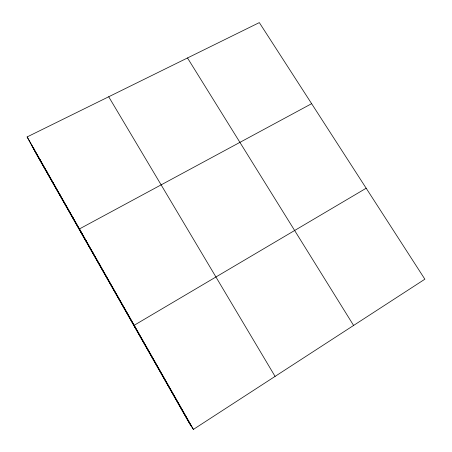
<?xml version="1.0" encoding="UTF-8"?>
<svg xmlns="http://www.w3.org/2000/svg" width="452" height="452" viewBox="0 0 452 452"><rect width="100%" height="100%" fill="white"/><g stroke="black" fill="none" stroke-linecap="round" stroke-linejoin="round"><path stroke-width="0.68" d="M193.399 429.4L424.869 279.2L259.318 22.6L27.131 136.939L38.041 156.951L188.8 422.191L193.399 429.4L27.131 136.939M366.176 188.23L134.204 325.27L135.351 328.163M311.631 103.683L79.433 228.938L85.682 240.769M178.071 402.512L178.325 402.885M185.529 415.625L185.84 416.1M187.501 57.969L353.6 325.446M108.712 96.768L275.076 376.397M31.521 144.996L191.541 426.49M34.923 151.239L190.106 424.242M39.985 159.55L40.776 161.008M33.544 148.216L34.375 149.753M46.466 170.952L47.211 172.325M52.986 182.416L53.681 183.71M59.54 193.948L60.189 195.157M66.133 205.541L66.738 206.671M72.766 217.209L73.32 218.248M86.14 240.735L86.598 241.605M92.886 252.6L93.293 253.386M99.672 264.539L100.028 265.234M106.497 276.545L106.802 277.149M113.362 288.619L113.616 289.133M120.272 300.766L120.469 301.185M127.215 312.982L127.362 313.309"/></g></svg>
